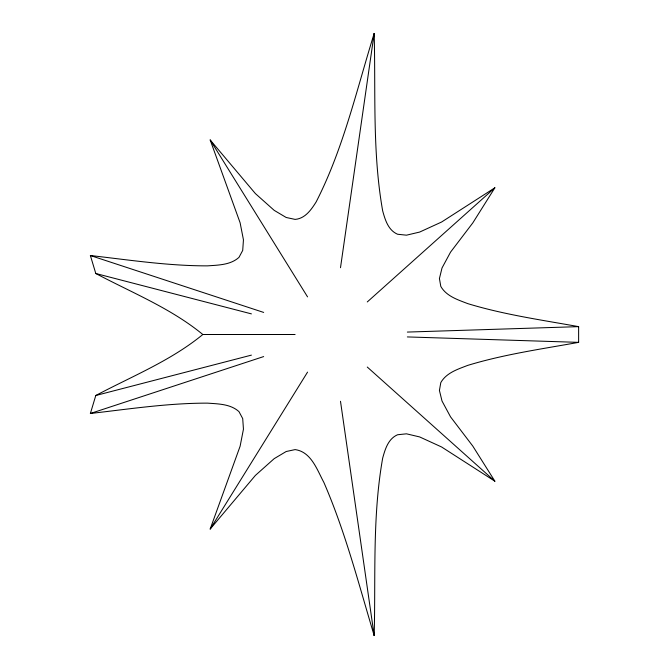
<?xml version="1.0" encoding="UTF-8"?>
<svg xmlns="http://www.w3.org/2000/svg" width="669" height="669" viewBox="0 0 669 669"><rect width="100%" height="100%" fill="white"/><g stroke="black" fill="none" stroke-linecap="round" stroke-linejoin="round"><path stroke-width="1" d="M210.217 528.995L255.391 475.416L274.19 458.65L286.19 451.516L295.104 449.601C311.277 451.834 317.123 469.931 323.846 482.374C345.321 531.78 358.718 584.087 374.172 635.55C375.735 576.461 372.29 516.61 382.676 458.131C385.152 449.116 388.221 438.772 397.587 434.75L406.476 433.821L419.647 436.932L441.599 446.984L494.817 481.162M340.496 267.725L374.172 33.45C375.735 92.539 372.29 152.39 382.676 210.869C385.152 219.884 388.221 230.228 397.587 234.25L406.476 235.179L419.647 232.068L441.599 222.016L494.817 187.838M374.172 33.45C356.569 90.089 343.322 148.886 316.111 201.996C311.194 209.79 305.148 218.579 295.104 219.399L286.19 217.484L274.19 210.35L255.391 193.584L210.217 140.005M307.548 372.123L210.158 529.087L240.112 446.231L243.449 429.172L242.713 418.585L238.975 411.627C230.429 403.925 218.345 403.934 207.532 403.139C168.245 403.073 129.309 409.018 90.374 413.492L95.792 395.496C131.969 376.312 170.921 360.716 202.824 334.5L203.552 334.5M367.273 301.953L494.901 187.763L472.807 222.894L450.563 252.113L442.017 267.968L439.424 278.547L440.796 286.399C446.399 296.242 457.772 299.762 467.69 303.601C503.891 314.647 541.472 319.949 578.626 326.639L578.626 342.361C541.472 349.051 503.891 354.353 467.69 365.399C457.772 369.238 446.399 372.758 440.796 382.601L439.424 390.453L442.017 401.032L450.563 416.887L472.807 446.106L494.901 481.237L367.273 367.047M90.374 413.492L263.67 356.577M95.792 395.496L251.419 355.122M407.362 332.075L578.626 326.639M203.961 334.5L295.096 334.5M407.362 336.925L578.626 342.361M202.824 334.5C170.921 308.284 131.969 292.688 95.792 273.504L90.374 255.508C129.309 259.982 168.245 265.928 207.532 265.861C218.345 265.066 230.429 265.075 238.975 257.373L242.713 250.415L243.449 239.828L240.112 222.769L210.158 139.913L307.548 296.877M95.792 273.504L251.419 313.878M90.374 255.508L263.67 312.423M340.496 401.275L374.172 635.55"/></g></svg>
